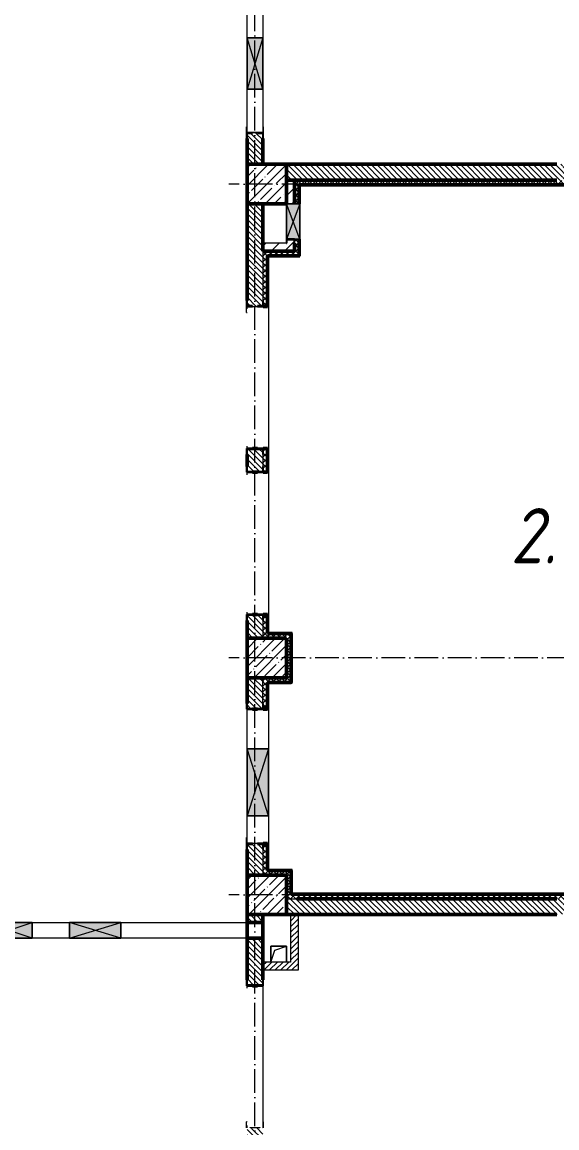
# Model space of a CAD drawing. Header units: millimetres. Extents: x -136833 to 49383, y -8033 to 344618.
# Drawn here: x -41034 to -34259, y 268178 to 282178 of the extents above; entities that cross this region are included whole.
import ezdxf

# ---------------------------------------------------------------- set-up
doc = ezdxf.new("R2010")
doc.units = ezdxf.units.MM
doc.linetypes.add('50_200_ШТРИХ_1Т_ш5_п1_п1_', pattern=[700, 500, -100, 0, -100])
for name, color, linetype, lineweight in [('A-DETL-GENF-OTLN', 7, 'Continuous', 9), ('A-FLOR-____-OTLN', 7, 'Continuous', 9), ('A-GENM-____-MCUT', 7, 'Continuous', 25), ('A-GENM-____-OTLN', 7, 'Continuous', 9), ('A-GENM-____-OTLN-1', 7, 'Continuous', 25), ('A-GLAZ-____-OTLN', 7, 'Continuous', 9), ('A-WALL-____-MCUT-2', 7, 'Continuous', 50), ('A-WALL-____-MCUT-3', 7, 'Continuous', 9), ('A-WALL-____-OTLN', 7, 'Continuous', 9), ('A-WALL-____-PATT-1', 7, 'Continuous', 9), ('A-WALL-FNSH-MCUT-1', 7, 'Continuous', 9), ('I-WALL-____-OTLN', 7, 'Continuous', 9), ('S-COLS-____-MCUT', 7, 'Continuous', 50), ('S-COLS-____-OTLN', 7, 'Continuous', 9), ('S-GRID-____-OTLN-1', 7, '50_200_ШТРИХ_1Т_ш5_п1_п1_', 9), ('Марки помещений', 7, 'Continuous', 9)]:
    doc.layers.add(name, color=color, linetype=linetype, lineweight=lineweight)
doc.layers.add('A-WALL-____-PATT-2', color=7, linetype='Continuous', lineweight=9, true_color=0x787878)
doc.styles.add('ISOCPEUR_I_3', font='isocpeui.ttf', dxfattribs={"width": 0.85, "height": 2.2})
pattern_1 = [(135, (-131434.413, 245796.486), (-35.35534, -35.35534), [])]
pattern_2 = [(45, (-131434.413, 245796.486), (-35.35534, 35.35534), []), (135, (-131434.413, 245796.486), (-35.35534, -35.35534), [])]
pattern_3 = [(45, (-131434.413, 245796.486), (-35.35534, 35.35534), [])]
pattern_4 = [(45, (-131434.41, 245796.49), (-84.85281, 84.85281), [])]

# ---------------------------------------------------------------- blocks, each defined once
blk = doc.blocks.new('BSC_Колонна _Прямоугольная - 500х500-V27-АР1_План отверстий 2 этажа в осях 1-64_А-ГГ')
at = {"layer": 'S-COLS-____-OTLN'}
h = blk.add_hatch(dxfattribs=at)
h.set_pattern_fill('FP_56', color=256, style=0, pattern_type=2)
h.set_pattern_definition([(45, (-93500, -25331.04), (-114.04925, 114.04925), []), (45, (-93385.95, -25331.04), (-114.04925, 114.04925), [201.613, -40.323, 3.353, -36.97])])
h.paths.add_polyline_path([(-250, -250), (250, -250), (250, 250), (-250, 250)], flags=0)
at = {"layer": 'S-COLS-____-MCUT'}
for p, q in [((250, 250), (-250, 250)), ((-250, 250), (-250, -250)), ((250, -250), (250, 250)), ((-250, -250), (250, -250))]:
    blk.add_line(p, q, dxfattribs=at)
blk = doc.blocks.new('BSC_Колонна _Прямоугольная - 500х500-V29-АР1_План отверстий 2 этажа в осях 1-64_А-ГГ')
at = {"layer": 'S-COLS-____-OTLN'}
h = blk.add_hatch(dxfattribs=at)
h.set_pattern_fill('FP_58', color=256, style=0, pattern_type=2)
h.set_pattern_definition([(45, (-93500, -34331.04), (-114.04925, 114.04925), []), (45, (-93385.95, -34331.04), (-114.04925, 114.04925), [201.613, -40.323, 3.353, -36.97])])
h.paths.add_polyline_path([(-250, -250), (250, -250), (250, 250), (-250, 250)], flags=0)
at = {"layer": 'S-COLS-____-MCUT'}
for p, q in [((250, 250), (-250, 250)), ((-250, 250), (-250, -250)), ((250, -250), (250, 250)), ((-250, -250), (250, -250))]:
    blk.add_line(p, q, dxfattribs=at)
blk = doc.blocks.new('BSC_Колонна _Прямоугольная - 500х500-V35-АР1_План отверстий 2 этажа в осях 1-64_А-ГГ')
at = {"layer": 'S-COLS-____-OTLN'}
h = blk.add_hatch(dxfattribs=at)
h.set_pattern_fill('FP_64', color=256, style=0, pattern_type=2)
h.set_pattern_definition([(45, (-93500, -28331.04), (-114.04925, 114.04925), []), (45, (-93385.95, -28331.04), (-114.04925, 114.04925), [201.613, -40.323, 3.353, -36.97])])
h.paths.add_polyline_path([(-250, -250), (250, -250), (250, 250), (-250, 250), (-250, -75)], flags=0)
at = {"layer": 'S-COLS-____-MCUT'}
for p, q in [((250, 250), (-250, 250)), ((-250, 250), (-250, -250)), ((250, -250), (250, 250)), ((-250, -250), (250, -250))]:
    blk.add_line(p, q, dxfattribs=at)
blk = doc.blocks.new('АР_Перемычка - АР_Перемычка-28448550-АР1_План отверстий 2 этажа в осях 1-64_А-ГГ')
at = {"layer": 'A-GENM-____-OTLN'}
blk.add_line((-350, -100), (-342, -100), dxfattribs=at)
blk = doc.blocks.new('Фахверк_СКБ_Уголок - 200_3960-28268576-АР1_План отверстий 2 этажа в осях 1-64_А-ГГ')
at = {"layer": 'A-GENM-____-MCUT'}
for p, q in [((200, 156), (125, 156)), ((125, 156), (125, 81)), ((131, 81), (131, 150)), ((131, 150), (200, 150)), ((200, 150), (200, 156)), ((125, 81), (131, 81)), ((131, 19), (125, 19)), ((125, 19), (125, -56)), ((131, -50), (131, 19)), ((125, -56), (200, -56)), ((200, -50), (131, -50)), ((200, -56), (200, -50))]:
    blk.add_line(p, q, dxfattribs=at)
blk = doc.blocks.new('154_Стойка_СКБ_Уголок - СМ-2480_200-28346303-АР1_План отверстий 2 этажа в осях 1-64_А-ГГ')
at = {"layer": 'A-GENM-____-MCUT'}
for p, q in [((125, 156), (125, 81)), ((200, 156), (125, 156)), ((131, 81), (131, 150)), ((131, 150), (200, 150)), ((200, 150), (200, 156)), ((125, 81), (131, 81)), ((131, 19), (125, 19)), ((125, 19), (125, -56)), ((131, -50), (131, 19)), ((125, -56), (200, -56)), ((200, -50), (131, -50)), ((200, -56), (200, -50))]:
    blk.add_line(p, q, dxfattribs=at)
blk = doc.blocks.new('Стойка_Влож_Полоса боковая - Полоса-28213942-АР1_План отверстий 2 этажа в осях 1-64_А-ГГ')
at = {"layer": 'A-GENM-____-OTLN'}
for p, q in [((-5, 60), (0, 60)), ((-5, -60), (-5, 60)), ((0, 31), (0, -31)), ((0, -60), (-5, -60))]:
    blk.add_line(p, q, dxfattribs=at)
blk = doc.blocks.new('Стойка_Влож_Уголок_Опорный - Уголок-28213941-АР1_План отверстий 2 этажа в осях 1-64_А-ГГ')
at = {"layer": 'A-GENM-____-OTLN'}
for p, q in [((-212, -6), (-212, 0)), ((0, 0), (0, -6)), ((-212, -75), (-212, -6)), ((-212, -6), (-206, -6)), ((-212, -75), (-206, -75)), ((-6, -6), (0, -6)), ((-6, -75), (0, -75)), ((0, -6), (0, -75))]:
    blk.add_line(p, q, dxfattribs=at)
blk = doc.blocks.new('Стойка_Влож_Уголок_Опорный - Уголок-V141-АР1_План отверстий 2 этажа в осях 1-64_А-ГГ')
at = {"layer": 'A-GENM-____-OTLN'}
for p, q in [((0, 0), (0, -6)), ((-6, -6), (0, -6)), ((-6, -75), (0, -75)), ((0, -6), (0, -75))]:
    blk.add_line(p, q, dxfattribs=at)
blk = doc.blocks.new('Стойка_Влож_Уголок_Опорный - Уголок-V143-АР1_План отверстий 2 этажа в осях 1-64_А-ГГ')
at = {"layer": 'A-GENM-____-OTLN'}
for p, q in [((-212, -6), (-212, 0)), ((-212, -75), (-212, -6)), ((-212, -6), (-206, -6)), ((-212, -75), (-206, -75))]:
    blk.add_line(p, q, dxfattribs=at)
blk = doc.blocks.new('AR_Отверстие прямоугольное _в плите_ - AR_Отверстие прямоугольное _в плите_-30458127-АР1_План отверстий 2 этажа в осях 1-64_А-ГГ')
at = {"layer": 'A-GENM-____-OTLN'}
for p, q in [((100, 100), (-100, 100)), ((-100, 100), (-100, -100)), ((-100, -100), (-50, 50)), ((-50, 50), (100, 100)), ((100, -100), (100, 100))]:
    blk.add_line(p, q, dxfattribs=at)
blk = doc.blocks.new('BSC_Колонна _Прямоугольная1 - 200х200 _металл_-35201446-АР1_План отверстий 2 этажа в осях 1-64_А-ГГ')
at = {"layer": 'S-COLS-____-MCUT'}
for p, q in [((100, 100), (-100, 100)), ((-100, 100), (-100, -100)), ((100, -100), (100, 100)), ((-100, -100), (100, -100))]:
    blk.add_line(p, q, dxfattribs=at)
blk = doc.blocks.new('AR_Отверстие прямоугольное _в стене_ - AR_Отверстие прямоугольное _в стене__ОВ-36849991-АР1_План отверстий 2 этажа в осях 1-64_А-ГГ')
at = {"layer": 'A-GLAZ-____-OTLN'}
blk.add_hatch(color=256, dxfattribs=at).paths.add_polyline_path([(425, -100), (425, 170), (-425, 170), (-425, -100), (220, -100)], flags=0)
at = {"layer": 'A-DETL-GENF-OTLN'}
for p, q in [((-425, -100), (-425, 170)), ((-425, 170), (425, 170)), ((425, 170), (-425, -100)), ((-425, 170), (425, -100)), ((425, 170), (-425, 170)), ((-425, 170), (-425, -100)), ((425, 170), (425, -100)), ((425, -100), (425, 170)), ((425, -100), (-425, -100)), ((-425, -100), (425, -100))]:
    blk.add_line(p, q, dxfattribs=at)
blk = doc.blocks.new('AR_Отверстие прямоугольное _в стене_ - AR_Отверстие прямоугольное _в стене__ОВ-36845443-АР1_План отверстий 2 этажа в осях 1-64_А-ГГ')
at = {"layer": 'A-GLAZ-____-OTLN'}
blk.add_hatch(color=256, dxfattribs=at).paths.add_polyline_path([(325, 100), (-325, 100), (-325, -100), (325, -100)], flags=0)
at = {"layer": 'A-DETL-GENF-OTLN'}
for p, q in [((-325, -100), (-325, 100)), ((-325, 100), (325, 100)), ((325, 100), (-325, -100)), ((-325, 100), (325, -100)), ((325, 100), (-325, 100)), ((-325, 100), (-325, -100)), ((325, 100), (325, -100)), ((325, -100), (325, 100)), ((325, -100), (-325, -100)), ((-325, -100), (325, -100))]:
    blk.add_line(p, q, dxfattribs=at)
blk = doc.blocks.new('AR_Отверстие прямоугольное _в стене_ - AR_Отверстие прямоугольное _в стене__ОВ-36849744-АР1_План отверстий 2 этажа в осях 1-64_А-ГГ')
at = {"layer": 'A-GLAZ-____-OTLN'}
blk.add_hatch(color=256, dxfattribs=at).paths.add_polyline_path([(225, -47), (225, 120), (-225, 120), (-225, -50), (225, -50)], flags=0)
at = {"layer": 'A-DETL-GENF-OTLN'}
for p, q in [((-225, -50), (-225, 120)), ((-225, 120), (225, 120)), ((225, 120), (-225, -50)), ((-225, 120), (225, -50)), ((225, 120), (-225, 120)), ((-225, 120), (-225, -50)), ((225, 120), (225, 50)), ((225, 50), (225, 120)), ((225, -50), (-225, -50)), ((-225, -50), (225, -50))]:
    blk.add_line(p, q, dxfattribs=at)
blk = doc.blocks.new('AR_Отверстие прямоугольное _в стене_ - AR_Отверстие прямоугольное _в стене__ОВ-36852113-АР1_План отверстий 2 этажа в осях 1-64_А-ГГ')
at = {"layer": 'A-GLAZ-____-OTLN'}
blk.add_hatch(color=256, dxfattribs=at).paths.add_polyline_path([(325, 100), (-325, 100), (-325, -100), (325, -100), (325, 65)], flags=0)
at = {"layer": 'A-DETL-GENF-OTLN'}
for p, q in [((-325, -100), (-325, 100)), ((-325, 100), (325, 100)), ((325, 100), (-325, -100)), ((-325, 100), (325, -100)), ((325, 100), (-325, 100)), ((-325, 100), (-325, -100)), ((325, 100), (325, -100)), ((325, -100), (325, 100)), ((325, -100), (-325, -100)), ((-325, -100), (325, -100))]:
    blk.add_line(p, q, dxfattribs=at)
blk = doc.blocks.new('154_Фахверк_СКБ_Швеллер - Тип_100_3960_зеркало-36793856-АР1_План отверстий 2 этажа в осях 1-64_А-ГГ')
at = {"layer": 'A-GENM-____-MCUT'}
for p, q in [((175, 50), (125, 50)), ((125, 50), (125, -50)), ((128, 47), (175, 47)), ((128, -47), (128, 47)), ((175, 47), (175, 50)), ((125, -50), (175, -50)), ((175, -47), (128, -47)), ((175, -50), (175, -47))]:
    blk.add_line(p, q, dxfattribs=at)
blk = doc.blocks.new('AR_Отверстие прямоугольное _в стене_ - AR_Отверстие прямоугольное _в стене__ЭОМ-36813478-АР1_План отверстий 2 этажа в осях 1-64_А-ГГ')
at = {"layer": 'A-GLAZ-____-OTLN'}
blk.add_hatch(color=256, dxfattribs=at).paths.add_polyline_path([(300, 100), (-300, 100), (-300, -100), (300, -100), (300, 65)], flags=0)
at = {"layer": 'A-DETL-GENF-OTLN'}
for p, q in [((-300, -100), (-300, 100)), ((-300, 100), (300, 100)), ((300, 100), (-300, -100)), ((-300, 100), (300, -100)), ((300, 100), (-300, 100)), ((-300, 100), (-300, -100)), ((300, 100), (300, -100)), ((300, -100), (300, 100)), ((300, -100), (-300, -100)), ((-300, -100), (300, -100))]:
    blk.add_line(p, q, dxfattribs=at)
blk = doc.blocks.new('3эт')
at = {"layer": 'S-GRID-____-OTLN-1', "color": 251, "ltscale": 0.6, "true_color": 0x636466}
for p, q in [((377120.7, -91346.1), (377120.7, -36982.5)), ((387845.1, -52532.4), (376792, -52532.4)), ((387845.1, -58532.4), (376792, -58532.4)), ((387845.1, -61532.4), (376792, -61532.4))]:
    blk.add_line(p, q, dxfattribs=at)

msp = doc.modelspace()

# ---------------------------------------------------------------- hatches: boundary and pattern name
at = {"layer": 'A-WALL-____-PATT-1'}
h = msp.add_hatch(dxfattribs=at)
h.set_pattern_fill('FP_6', color=256, style=0, pattern_type=2)
h.set_pattern_definition(pattern_1)
h.paths.add_polyline_path([(-37984.4, 280377.5), (-37984.4, 280771.5), (-38053.4, 280771.5), (-38053.4, 280777.5), (-38115.4, 280777.5), (-38115.4, 280771.5), (-38184.4, 280771.5), (-38184.4, 280377.5), (-38024.4, 280377.5)], flags=0)
h.paths.add_polyline_path([(-38053.4, 282477.5), (-38053.4, 282483.5), (-37984.4, 282483.5), (-37984.4, 282877.5), (-38184.4, 282877.5), (-38184.4, 282483.5), (-38115.4, 282483.5), (-38115.4, 282477.5)], flags=0)
h = msp.add_hatch(dxfattribs=at)
h.set_pattern_fill('FP_6', color=256, style=0, pattern_type=2)
h.set_pattern_definition(pattern_1)
h.paths.add_polyline_path([(-30684.4, 280177.5), (-30684.4, 280377.5), (-34184.4, 280377.5), (-34184.4, 280308.5), (-34190.4, 280308.5), (-34190.4, 280377.5), (-37684.4, 280377.5), (-37684.4, 280177.5), (-34190.4, 280177.5), (-34190.4, 280246.5), (-34184.4, 280246.5), (-34184.4, 280177.5), (-30702.6, 280177.5)], flags=0)
h = msp.add_hatch(dxfattribs=at)
h.set_pattern_fill('FP_4', color=256, style=0, pattern_type=2)
h.set_pattern_definition(pattern_4)
h.paths.add_polyline_path([(-37587.4, 279377.5), (-37587.4, 279424.5), (-37681.4, 279424.5), (-37681.4, 279377.5), (-37634.4, 279377.5)], flags=0)
h.paths.add_polyline_path([(-37684.4, 279877.5), (-37584.4, 279877.5), (-37584.4, 280177.5), (-37684.4, 280177.5)], flags=0)
h = msp.add_hatch(dxfattribs=at)
h.set_pattern_fill('FP_6', color=256, style=0, pattern_type=2)
h.set_pattern_definition(pattern_1)
h.paths.add_polyline_path([(-37984.4, 274377.5), (-37984.4, 274671.5), (-38053.4, 274671.5), (-38053.4, 274677.5), (-38115.4, 274677.5), (-38115.4, 274671.5), (-38184.4, 274671.5), (-38184.4, 274377.5)], flags=0)
h.paths.add_polyline_path([(-38053.4, 276477.5), (-38053.4, 276483.5), (-37984.4, 276483.5), (-37984.4, 276771.5), (-38053.4, 276771.5), (-38053.4, 276777.5), (-38115.4, 276777.5), (-38115.4, 276771.5), (-38184.4, 276771.5), (-38184.4, 276483.5), (-38115.4, 276483.5), (-38115.4, 276477.5)], flags=0)
h.paths.add_polyline_path([(-38053.4, 278577.5), (-38053.4, 278583.5), (-37984.4, 278583.5), (-37984.4, 279877.5), (-38184.4, 279877.5), (-38184.4, 278583.5), (-38115.4, 278583.5), (-38115.4, 278577.5)], flags=0)
h = msp.add_hatch(dxfattribs=at)
h.set_pattern_fill('FP_4', color=256, style=0, pattern_type=2)
h.set_pattern_definition(pattern_4)
h.paths.add_polyline_path([(-37984.4, 279277.5), (-37584.4, 279277.5), (-37584.4, 279377.5), (-37984.4, 279377.5)], flags=0)
h = msp.add_hatch(dxfattribs=at)
h.set_pattern_fill('FP_6', color=256, style=0, pattern_type=2)
h.set_pattern_definition(pattern_1)
h.paths.add_polyline_path([(-38144.4, 271377.5), (-37984.4, 271377.5), (-37984.4, 271771.5), (-38053.4, 271771.5), (-38053.4, 271777.5), (-38115.4, 271777.5), (-38115.4, 271771.5), (-38184.4, 271771.5), (-38184.4, 271377.5)], flags=0)
h.paths.add_polyline_path([(-38115.4, 273477.5), (-38053.4, 273477.5), (-38053.4, 273483.5), (-37984.4, 273483.5), (-37984.4, 273877.5), (-38184.4, 273877.5), (-38184.4, 273483.5), (-38115.4, 273483.5)], flags=0)
h = msp.add_hatch(dxfattribs=at)
h.set_pattern_fill('FP_6', color=256, style=0, pattern_type=2)
h.set_pattern_definition(pattern_1)
h.paths.add_polyline_path([(-30702.6, 270877.5), (-30684.4, 270877.5), (-30684.4, 271077.5), (-34184.4, 271077.5), (-34184.4, 271008.5), (-34190.4, 271008.5), (-34190.4, 271077.5), (-37684.4, 271077.5), (-37684.4, 270877.5), (-34190.4, 270877.5), (-34190.4, 270946.5), (-34184.4, 270946.5), (-34184.4, 270877.5), (-32470.1, 270877.5)], flags=0)
h = msp.add_hatch(dxfattribs=at)
h.set_pattern_fill('FP_6', color=256, style=0, pattern_type=2)
h.set_pattern_definition(pattern_1)
h.paths.add_polyline_path([(-37984.4, 265377.5), (-37984.4, 266802.5), (-38184.4, 266802.5), (-38184.4, 265377.5)], flags=0)
h.paths.add_polyline_path([(-38184.4, 267752.5), (-37984.4, 267752.5), (-37984.4, 268171.5), (-38053.4, 268171.5), (-38053.4, 268177.5), (-38115.4, 268177.5), (-38115.4, 268171.5), (-38184.4, 268171.5), (-38184.4, 268102.5)], flags=0)
h.paths.add_polyline_path([(-38053.4, 269977.5), (-38053.4, 269983.5), (-37984.4, 269983.5), (-37984.4, 270577.5), (-38184.4, 270577.5), (-38184.4, 269983.5), (-38115.4, 269983.5), (-38115.4, 269977.5)], flags=0)
h.paths.add_polyline_path([(-38184.4, 270777.5), (-37984.4, 270777.5), (-37984.4, 270877.5), (-38184.4, 270877.5)], flags=0)
h = msp.add_hatch(dxfattribs=at)
h.set_pattern_fill('FP_5', color=256, style=0, pattern_type=2)
h.set_pattern_definition(pattern_3)
h.paths.add_polyline_path([(-37534.4, 270277.5), (-37534.4, 270877.5), (-37634.4, 270877.5), (-37634.4, 270277.5)], flags=0)
h = msp.add_hatch(dxfattribs=at)
h.set_pattern_fill('FP_5', color=256, style=0, pattern_type=2)
h.set_pattern_definition(pattern_3)
h.paths.add_polyline_path([(-37984.4, 270177.5), (-37534.4, 270177.5), (-37534.4, 270277.5), (-37984.4, 270277.5)], flags=0)
at = {"layer": 'A-WALL-____-PATT-2'}
h = msp.add_hatch(dxfattribs=at)
h.set_pattern_fill('FP_7', color=256, style=0, pattern_type=2)
h.set_pattern_definition(pattern_2)
h.paths.add_polyline_path([(-37524.4, 279217.5), (-37524.4, 279427.5), (-37584.4, 279427.5), (-37584.4, 279217.5)], flags=0)
h.paths.add_polyline_path([(-37584.4, 279877.5), (-37524.4, 279877.5), (-37524.4, 280177.5), (-37584.4, 280177.5)], flags=0)
h = msp.add_hatch(dxfattribs=at)
h.set_pattern_fill('FP_7', color=256, style=0, pattern_type=2)
h.set_pattern_definition(pattern_2)
h.paths.add_polyline_path([(-30754.4, 280117.5), (-30744.4, 280117.5), (-30744.4, 280177.5), (-34184.4, 280177.5), (-34184.4, 280171.5), (-34259.4, 280171.5), (-34259.4, 280177.5), (-37524.4, 280177.5), (-37524.4, 280117.5), (-32470.1, 280117.5)], flags=0)
h = msp.add_hatch(dxfattribs=at)
h.set_pattern_fill('FP_7', color=256, style=0, pattern_type=2)
h.set_pattern_definition(pattern_2)
h.paths.add_polyline_path([(-37924.4, 274377.5), (-37924.4, 274677.5), (-37978.4, 274677.5), (-37978.4, 274602.5), (-37984.4, 274602.5), (-37984.4, 274377.5)], flags=0)
h.paths.add_polyline_path([(-37924.4, 276477.5), (-37924.4, 276777.5), (-37978.4, 276777.5), (-37978.4, 276702.5), (-37984.4, 276702.5), (-37984.4, 276552.5), (-37978.4, 276552.5), (-37978.4, 276477.5)], flags=0)
h.paths.add_polyline_path([(-37924.4, 278577.5), (-37924.4, 279277.5), (-37984.4, 279277.5), (-37984.4, 278652.5), (-37978.4, 278652.5), (-37978.4, 278577.5)], flags=0)
h = msp.add_hatch(dxfattribs=at)
h.set_pattern_fill('FP_7', color=256, style=0, pattern_type=2)
h.set_pattern_definition(pattern_2)
h.paths.add_polyline_path([(-37924.4, 279217.5), (-37584.4, 279217.5), (-37584.4, 279277.5), (-37924.4, 279277.5)], flags=0)
h = msp.add_hatch(dxfattribs=at)
h.set_pattern_fill('FP_7', color=256, style=0, pattern_type=2)
h.set_pattern_definition(pattern_2)
h.paths.add_polyline_path([(-37684.4, 274377.5), (-37624.4, 274377.5), (-37624.4, 274437.5), (-37924.4, 274437.5), (-37924.4, 274377.5), (-37772.5, 274377.5)], flags=0)
h = msp.add_hatch(dxfattribs=at)
h.set_pattern_fill('FP_7', color=256, style=0, pattern_type=2)
h.set_pattern_definition(pattern_2)
h.paths.add_polyline_path([(-37624.4, 273817.5), (-37624.4, 274377.5), (-37684.4, 274377.5), (-37684.4, 273817.5)], flags=0)
h = msp.add_hatch(dxfattribs=at)
h.set_pattern_fill('FP_7', color=256, style=0, pattern_type=2)
h.set_pattern_definition(pattern_2)
h.paths.add_polyline_path([(-37684.4, 273817.5), (-37684.4, 273877.5), (-37984.4, 273877.5), (-37984.4, 273817.5), (-37772.5, 273817.5)], flags=0)
h = msp.add_hatch(dxfattribs=at)
h.set_pattern_fill('FP_7', color=256, style=0, pattern_type=2)
h.set_pattern_definition(pattern_2)
h.paths.add_polyline_path([(-37984.4, 271377.5), (-37924.4, 271377.5), (-37924.4, 271777.5), (-37978.4, 271777.5), (-37978.4, 271702.5), (-37984.4, 271702.5)], flags=0)
h.paths.add_polyline_path([(-37978.4, 273477.5), (-37924.4, 273477.5), (-37924.4, 273817.5), (-37984.4, 273817.5), (-37984.4, 273552.5), (-37978.4, 273552.5), (-37978.4, 273483.5)], flags=0)
h = msp.add_hatch(dxfattribs=at)
h.set_pattern_fill('FP_7', color=256, style=0, pattern_type=2)
h.set_pattern_definition(pattern_2)
h.paths.add_polyline_path([(-37914.4, 271377.5), (-37684.4, 271377.5), (-37684.4, 271437.5), (-37924.4, 271437.5), (-37924.4, 271377.5)], flags=0)
h = msp.add_hatch(dxfattribs=at)
h.set_pattern_fill('FP_7', color=256, style=0, pattern_type=2)
h.set_pattern_definition(pattern_2)
h.paths.add_polyline_path([(-37684.4, 271077.5), (-37624.4, 271077.5), (-37624.4, 271437.5), (-37684.4, 271437.5), (-37684.4, 271377.5)], flags=0)
h = msp.add_hatch(dxfattribs=at)
h.set_pattern_fill('FP_7', color=256, style=0, pattern_type=2)
h.set_pattern_definition(pattern_2)
h.paths.add_polyline_path([(-30744.4, 271077.5), (-30744.4, 271137.5), (-37624.4, 271137.5), (-37624.4, 271077.5), (-34259.4, 271077.5), (-34259.4, 271083.5), (-34184.4, 271083.5), (-34184.4, 271077.5), (-30754.4, 271077.5)], flags=0)

# ---------------------------------------------------------------- linework, layer by layer
at = {"layer": 'A-FLOR-____-OTLN'}
for p, q in [((-37884.4, 270477.5), (-37684.4, 270477.5)), ((-37884.4, 270277.5), (-37884.4, 270477.5)), ((-37684.4, 270477.5), (-37684.4, 270277.5))]:
    msp.add_line(p, q, dxfattribs=at)
at = {"layer": 'A-WALL-____-MCUT-2'}
for p, q in [((-38184.4, 280702.5), (-38184.4, 280377.5)), ((-37984.4, 280377.5), (-37984.4, 280702.5)), ((-34259.4, 280377.5), (-37684.4, 280377.5)), ((-34259.4, 280177.5), (-37684.4, 280177.5)), ((-37584.4, 280177.5), (-37584.4, 279877.5)), ((-37524.4, 280117.5), (-30744.4, 280117.5)), ((-37524.4, 279877.5), (-37524.4, 280117.5)), ((-38184.4, 279877.5), (-38184.4, 278652.5)), ((-37984.4, 279277.5), (-37984.4, 279877.5)), ((-37584.4, 279377.5), (-37584.4, 279277.5)), ((-37524.4, 279217.5), (-37524.4, 279427.5)), ((-37584.4, 279277.5), (-37984.4, 279277.5)), ((-37924.4, 278577.5), (-37924.4, 279217.5)), ((-37924.4, 279217.5), (-37524.4, 279217.5)), ((-37978.4, 278577.5), (-37924.4, 278577.5)), ((-38184.4, 276702.5), (-38184.4, 276552.5)), ((-38053.4, 276777.5), (-38115.4, 276777.5)), ((-37924.4, 276777.5), (-37978.4, 276777.5)), ((-37924.4, 276477.5), (-37924.4, 276777.5)), ((-38115.4, 276477.5), (-38053.4, 276477.5)), ((-37978.4, 276477.5), (-37924.4, 276477.5)), ((-38184.4, 274602.5), (-38184.4, 274377.5)), ((-38053.4, 274677.5), (-38115.4, 274677.5)), ((-37924.4, 274677.5), (-37978.4, 274677.5)), ((-37924.4, 274437.5), (-37924.4, 274677.5)), ((-37624.4, 274437.5), (-37924.4, 274437.5)), ((-37624.4, 273817.5), (-37624.4, 274437.5)), ((-38184.4, 273877.5), (-38184.4, 273552.5)), ((-37924.4, 273817.5), (-37624.4, 273817.5)), ((-37924.4, 273477.5), (-37924.4, 273817.5)), ((-38115.4, 273477.5), (-38053.4, 273477.5)), ((-37978.4, 273477.5), (-37924.4, 273477.5)), ((-37924.4, 271777.5), (-37978.4, 271777.5)), ((-37924.4, 271437.5), (-37924.4, 271777.5)), ((-38184.4, 271702.5), (-38184.4, 271377.5)), ((-37624.4, 271437.5), (-37924.4, 271437.5)), ((-37624.4, 271137.5), (-37624.4, 271437.5)), ((-30744.4, 271137.5), (-37624.4, 271137.5)), ((-34259.4, 271077.5), (-37555, 271077.5)), ((-38184.4, 270877.5), (-38184.4, 270777.5)), ((-37984.4, 270777.5), (-37984.4, 270877.5)), ((-37684.4, 270877.5), (-34259.4, 270877.5)), ((-38184.4, 270577.5), (-38184.4, 270052.5)), ((-37984.4, 270052.5), (-37984.4, 270577.5)), ((-38115.4, 269977.5), (-38053.4, 269977.5))]:
    msp.add_line(p, q, dxfattribs=at)
at = {"layer": 'A-WALL-____-MCUT-3'}
for p, q in [((-37984.4, 279277.5), (-37984.4, 278652.5)), ((-37984.4, 276702.5), (-37984.4, 276552.5)), ((-37984.4, 274602.5), (-37984.4, 274377.5)), ((-37984.4, 273552.5), (-37984.4, 273877.5)), ((-37984.4, 271702.5), (-37984.4, 271377.5)), ((-37684.4, 271077.5), (-37555, 271077.5))]:
    msp.add_line(p, q, dxfattribs=at)
at = {"layer": 'A-WALL-____-OTLN'}
for p, q in [((-37914.4, 278577.5), (-37914.4, 276777.5)), ((-37914.4, 276477.5), (-37914.4, 274677.5)), ((-37914.4, 273477.5), (-37914.4, 272977.5)), ((-37914.4, 272127.5), (-37914.4, 271777.5))]:
    msp.add_line(p, q, dxfattribs=at)
at = {"layer": 'A-WALL-FNSH-MCUT-1'}
for p, q in [((-37514.4, 280107.5), (-30754.4, 280107.5)), ((-37514.4, 279877.5), (-37514.4, 280107.5)), ((-37684.4, 279377.5), (-37984.4, 279377.5)), ((-37514.4, 279207.5), (-37514.4, 279427.5)), ((-37914.4, 278577.5), (-37914.4, 279207.5)), ((-37914.4, 279207.5), (-37514.4, 279207.5)), ((-37924.4, 278577.5), (-37914.4, 278577.5)), ((-37914.4, 276777.5), (-37924.4, 276777.5)), ((-37914.4, 276477.5), (-37914.4, 276777.5)), ((-37924.4, 276477.5), (-37914.4, 276477.5)), ((-37914.4, 274677.5), (-37924.4, 274677.5)), ((-37914.4, 274447.5), (-37914.4, 274677.5)), ((-37614.4, 274447.5), (-37914.4, 274447.5)), ((-37614.4, 273807.5), (-37614.4, 274447.5)), ((-37914.4, 273807.5), (-37614.4, 273807.5)), ((-37914.4, 273477.5), (-37914.4, 273807.5)), ((-37924.4, 273477.5), (-37914.4, 273477.5)), ((-37914.4, 271777.5), (-37924.4, 271777.5)), ((-37914.4, 271447.5), (-37914.4, 271777.5)), ((-37614.4, 271447.5), (-37914.4, 271447.5)), ((-37614.4, 271147.5), (-37614.4, 271447.5)), ((-30754.4, 271147.5), (-37614.4, 271147.5)), ((-37634.4, 270877.5), (-37634.4, 270277.5)), ((-37534.4, 270177.5), (-37534.4, 270877.5)), ((-37634.4, 270277.5), (-37984.4, 270277.5)), ((-37984.4, 270177.5), (-37534.4, 270177.5))]:
    msp.add_line(p, q, dxfattribs=at)
at = {"layer": 'I-WALL-____-OTLN'}
for p, q in [((-38184.4, 281977.5), (-38184.4, 282477.5)), ((-37984.4, 282477.5), (-37984.4, 281977.5)), ((-38184.4, 280777.5), (-38184.4, 281327.5)), ((-37984.4, 281327.5), (-37984.4, 280777.5)), ((-38184.4, 278547.5), (-38184.4, 278577.5)), ((-38184.4, 276777.5), (-38184.4, 276807.5)), ((-38184.4, 276447.5), (-38184.4, 276477.5)), ((-38184.4, 274677.5), (-38184.4, 274707.5)), ((-38184.4, 272977.5), (-38184.4, 273477.5)), ((-38184.4, 271777.5), (-38184.4, 272127.5)), ((-40904.4, 270777.5), (-40434.4, 270777.5)), ((-39784.4, 270777.5), (-38184.4, 270777.5)), ((-40434.4, 270577.5), (-40904.4, 270577.5)), ((-38184.4, 270577.5), (-39784.4, 270577.5)), ((-38184.4, 269947.5), (-38184.4, 269977.5)), ((-37984.4, 269977.5), (-37984.4, 268177.5)), ((-38184.4, 268177.5), (-38184.4, 268207.5))]:
    msp.add_line(p, q, dxfattribs=at)

# ---------------------------------------------------------------- block references
msp.add_blockref('3эт', (-415205.1, 332659.9))
at = {"layer": 'A-GENM-____-OTLN'}
for name, p, rotation in [('Стойка_Влож_Уголок_Опорный - Уголок-28213941-АР1_План отверстий 2 этажа в осях 1-64_А-ГГ', (-38190.4, 280777.5), 180), ('Стойка_Влож_Полоса боковая - Полоса-28213942-АР1_План отверстий 2 этажа в осях 1-64_А-ГГ', (-38084.4, 280777.5), 269.9999999999999), ('Стойка_Влож_Полоса боковая - Полоса-28213942-АР1_План отверстий 2 этажа в осях 1-64_А-ГГ', (-38084.4, 278577.5), 89.99999999999991), ('Стойка_Влож_Уголок_Опорный - Уголок-V141-АР1_План отверстий 2 этажа в осях 1-64_А-ГГ', (-38190.4, 271777.5), 180), ('Стойка_Влож_Полоса боковая - Полоса-28213942-АР1_План отверстий 2 этажа в осях 1-64_А-ГГ', (-38084.4, 271777.5), 269.9999999999999), ('АР_Перемычка - АР_Перемычка-28448550-АР1_План отверстий 2 этажа в осях 1-64_А-ГГ', (-38084.4, 271777.5), 89.9999999999999), ('Стойка_Влож_Уголок_Опорный - Уголок-28213941-АР1_План отверстий 2 этажа в осях 1-64_А-ГГ', (-38190.4, 268177.5), 180), ('Стойка_Влож_Полоса боковая - Полоса-28213942-АР1_План отверстий 2 этажа в осях 1-64_А-ГГ', (-38084.4, 268177.5), 269.9999999999999)]:
    msp.add_blockref(name, p, dxfattribs=dict(at, rotation=rotation))
for name, p in [('Стойка_Влож_Уголок_Опорный - Уголок-V143-АР1_План отверстий 2 этажа в осях 1-64_А-ГГ', (-37978.4, 278577.5)), ('AR_Отверстие прямоугольное _в плите_ - AR_Отверстие прямоугольное _в плите_-30458127-АР1_План отверстий 2 этажа в осях 1-64_А-ГГ', (-37784.4, 270377.5))]:
    msp.add_blockref(name, p, dxfattribs=at)
at = {"layer": 'A-GENM-____-OTLN-1'}
for name, p, rotation in [('154_Стойка_СКБ_Уголок - СМ-2480_200-28346303-АР1_План отверстий 2 этажа в осях 1-64_А-ГГ', (-38134.4, 280902.5), 269.9999999999999), ('154_Фахверк_СКБ_Швеллер - Тип_100_3960_зеркало-36793856-АР1_План отверстий 2 этажа в осях 1-64_А-ГГ', (-37634.4, 279552.5), 270), ('154_Стойка_СКБ_Уголок - СМ-2480_200-28346303-АР1_План отверстий 2 этажа в осях 1-64_А-ГГ', (-38034.4, 278452.5), 89.9999999999999), ('Фахверк_СКБ_Уголок - 200_3960-28268576-АР1_План отверстий 2 этажа в осях 1-64_А-ГГ', (-38134.4, 276902.5), 269.9999999999999), ('Фахверк_СКБ_Уголок - 200_3960-28268576-АР1_План отверстий 2 этажа в осях 1-64_А-ГГ', (-38034.4, 276352.5), 89.9999999999999), ('Фахверк_СКБ_Уголок - 200_3960-28268576-АР1_План отверстий 2 этажа в осях 1-64_А-ГГ', (-38134.4, 274802.5), 269.9999999999999), ('Фахверк_СКБ_Уголок - 200_3960-28268576-АР1_План отверстий 2 этажа в осях 1-64_А-ГГ', (-38034.4, 273352.5), 89.9999999999999), ('154_Стойка_СКБ_Уголок - СМ-2480_200-28346303-АР1_План отверстий 2 этажа в осях 1-64_А-ГГ', (-38134.4, 271902.5), 269.9999999999999), ('Фахверк_СКБ_Уголок - 200_3960-28268576-АР1_План отверстий 2 этажа в осях 1-64_А-ГГ', (-38034.4, 269852.5), 89.9999999999999)]:
    msp.add_blockref(name, p, dxfattribs=dict(at, rotation=rotation))
at = {"layer": 'A-GLAZ-____-OTLN'}
for name, p, rotation in [('AR_Отверстие прямоугольное _в стене_ - AR_Отверстие прямоугольное _в стене__ОВ-36845443-АР1_План отверстий 2 этажа в осях 1-64_А-ГГ', (-38084.4, 281652.5), 269.9999999999999), ('AR_Отверстие прямоугольное _в стене_ - AR_Отверстие прямоугольное _в стене__ОВ-36849744-АР1_План отверстий 2 этажа в осях 1-64_А-ГГ', (-37634.4, 279652.5), 270), ('AR_Отверстие прямоугольное _в стене_ - AR_Отверстие прямоугольное _в стене__ОВ-36849991-АР1_План отверстий 2 этажа в осях 1-64_А-ГГ', (-38084.4, 272552.5), 269.9999999999999), ('AR_Отверстие прямоугольное _в стене_ - AR_Отверстие прямоугольное _в стене__ЭОМ-36813478-АР1_План отверстий 2 этажа в осях 1-64_А-ГГ', (-41204.4, 270677.5), 180), ('AR_Отверстие прямоугольное _в стене_ - AR_Отверстие прямоугольное _в стене__ОВ-36852113-АР1_План отверстий 2 этажа в осях 1-64_А-ГГ', (-40109.4, 270677.5), 180)]:
    msp.add_blockref(name, p, dxfattribs=dict(at, rotation=rotation))
at = {"layer": 'S-COLS-____-OTLN'}
for name, p in [('BSC_Колонна _Прямоугольная - 500х500-V29-АР1_План отверстий 2 этажа в осях 1-64_А-ГГ', (-37934.4, 280127.5)), ('BSC_Колонна _Прямоугольная - 500х500-V35-АР1_План отверстий 2 этажа в осях 1-64_А-ГГ', (-37934.4, 274127.5)), ('BSC_Колонна _Прямоугольная - 500х500-V27-АР1_План отверстий 2 этажа в осях 1-64_А-ГГ', (-37934.4, 271127.5))]:
    msp.add_blockref(name, p, dxfattribs=at)
at = {"layer": 'S-COLS-____-OTLN', "rotation": 270.0000000000001}
msp.add_blockref('BSC_Колонна _Прямоугольная1 - 200х200 _металл_-35201446-АР1_План отверстий 2 этажа в осях 1-64_А-ГГ', (-38084.4, 270677.5), dxfattribs=at)

# ---------------------------------------------------------------- texts
at = {"layer": 'Марки помещений', "insert": (-34846.7, 276024.9), "char_height": 700, "width": 785.654, "attachment_point": 1, "style": 'ISOCPEUR_I_3'}
msp.add_mtext('2.038', dxfattribs=at)

doc.saveas('drawing.dxf')
